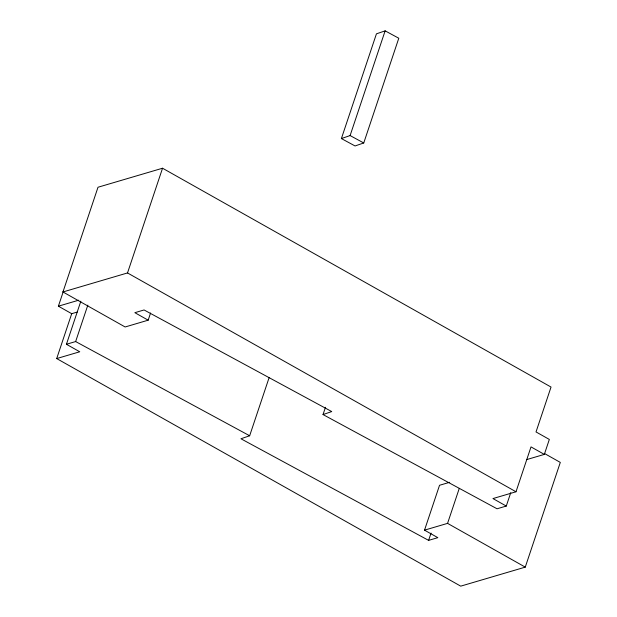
<?xml version="1.0" encoding="UTF-8"?>
<svg xmlns="http://www.w3.org/2000/svg" width="617" height="617" viewBox="0 0 617 617"><rect width="100%" height="100%" fill="white"/><g stroke="black" fill="none" stroke-linecap="round" stroke-linejoin="round"><path stroke-width="0.93" d="M150.579 313.004L148.173 320.184L125.128 326.979L62.965 291.964L98.003 187.244L162.549 168.225L551.035 387.052L536.019 431.939L549.338 439.435L544.333 454.397L526.818 459.557M77.241 312.055L71.711 313.691L58.391 306.186L63.397 291.224M544.433 453.472L560.305 462.411L525.268 567.131L460.729 586.15L56.695 358.57L71.711 313.691M56.695 358.57L79.747 351.775L66.428 344.271L80.842 301.189M66.428 344.271L75.644 341.556L87.83 305.13M62.965 291.964L127.511 272.945L162.549 168.225M341.394 138.57L376.432 33.842L385.139 30.85L398.79 38.239L363.752 142.967L355.053 145.959L341.394 138.57L350.101 135.57L363.752 142.967M449.677 482.293L439.535 485.278L424.519 530.157L437.839 537.662L428.614 540.376L240.946 438.772L249.654 435.772L269.159 377.496M350.101 135.57L385.139 30.85M510.776 492.605L506.272 506.071L497.047 508.786L323.03 414.57L325.475 407.282M428.614 540.376L431.052 533.096M424.519 530.157L447.564 523.37L459.279 488.363M506.272 506.071L492.952 498.567L515.997 491.772L531.013 446.893L544.333 454.397M323.03 414.57L331.738 411.57L144.077 309.965L134.853 312.68L148.173 320.184M58.391 306.186L78.675 300.209M75.644 341.556L249.654 435.772M127.511 272.945L515.997 491.772M447.564 523.37L525.268 567.131"/></g></svg>
